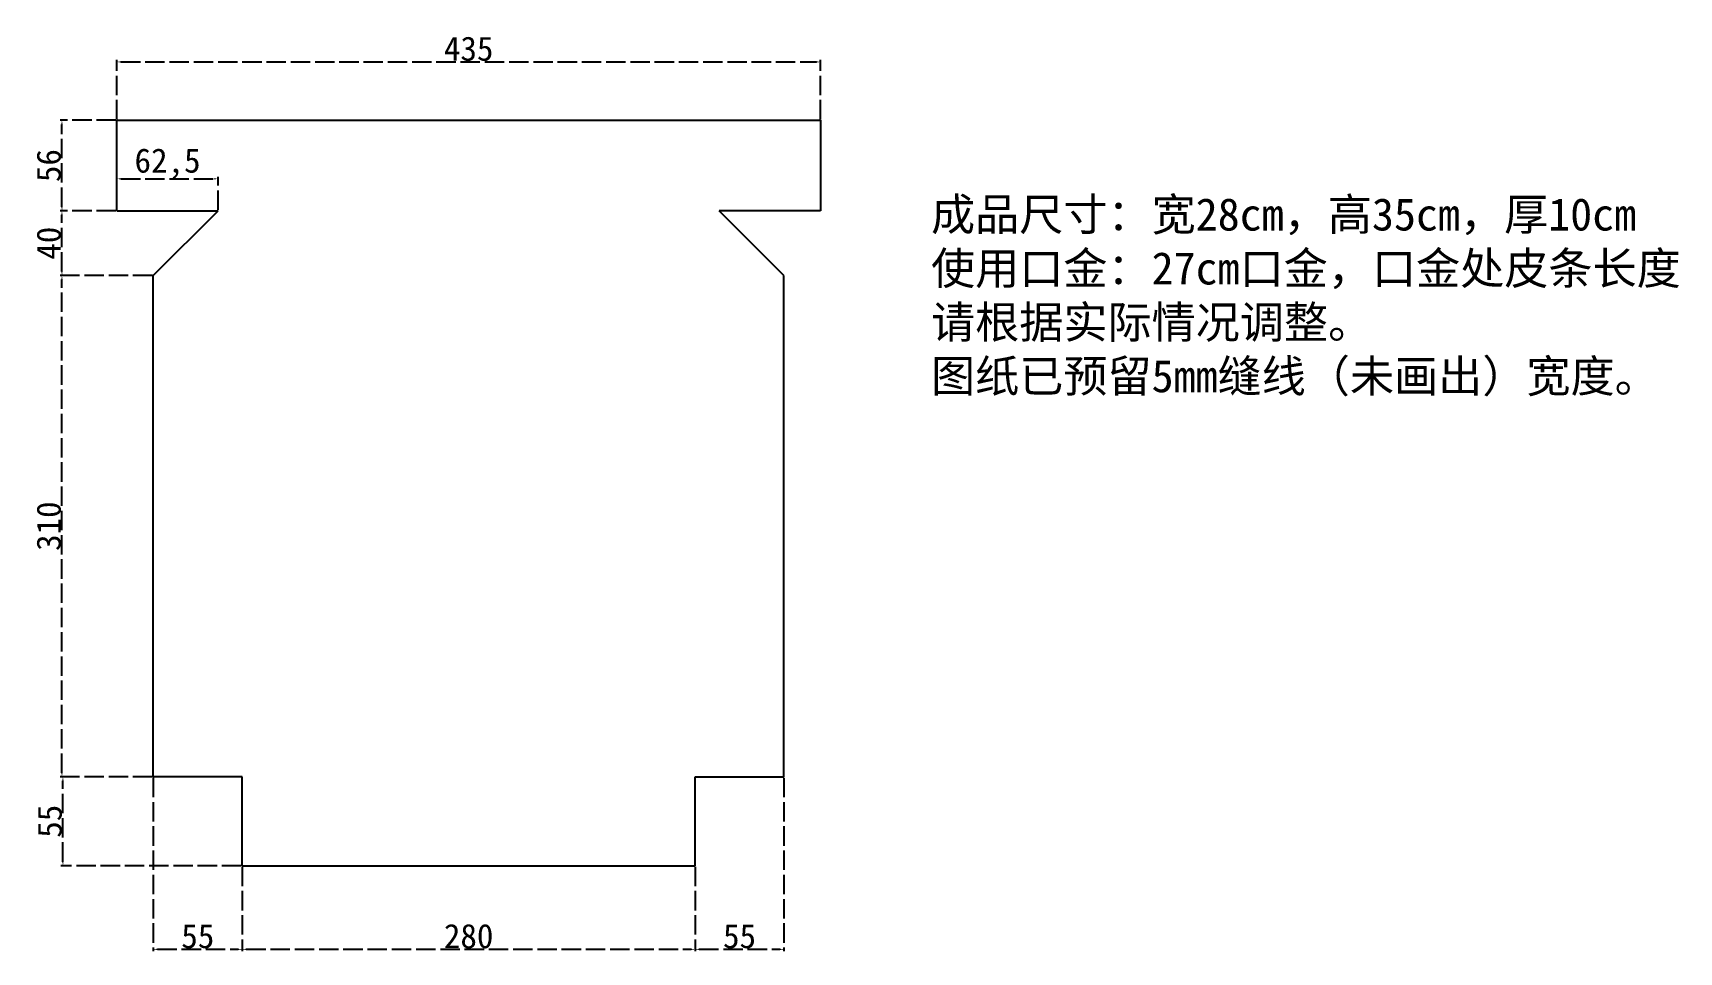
# Model space of a CAD drawing. Header units: millimetres. Extents: x -269 to 749, y -53 to 515.
import ezdxf

# ---------------------------------------------------------------- set-up
doc = ezdxf.new("R2010")
doc.units = ezdxf.units.MM
doc.linetypes.add('ACAD_ISO02W100', pattern=[15, 12, -3])
doc.styles.get("Standard").update_dxf_attribs({"font": ''})
doc.styles.get('Standard').set_extended_font_data('SimSun')
doc.dimstyles.new('ISO-25', dxfattribs={"dimtxt": 15, "dimasz": 2.5, "dimexe": 1.25, "dimexo": 0.625, "dimtad": 1, "dimtxsty": 'Standard', "dimcen": 2.5, "dimadec": 0, "dimazin": 0, "dimtfac": 1, "dimtmove": 0, "dimatfit": 3, "dimfxl": 1, "dimarcsym": 0})

# ---------------------------------------------------------------- blocks, each defined once
blk = doc.blocks.new('*D1')
at = {"color": 0, "linetype": 'ACAD_ISO02W100', "lineweight": -2, "transparency": 16777216}
for p, q in [((-195.6, 55), (-252.2, 55)), ((-250.9, 2.5), (-250.9, 52.5)), ((-140.6, 0), (-252.2, 0))]:
    blk.add_line(p, q, dxfattribs=at)
at = {"color": 0, "linetype": 'ACAD_ISO02W100', "transparency": 16777216}
for points in [[(-251.3, 52.5), (-250.5, 52.5), (-250.9, 55)], [(-251.3, 2.5), (-250.5, 2.5), (-250.9, 0)]]:
    blk.add_solid(points, dxfattribs=at)
at = {"layer": 'Defpoints', "color": 0, "linetype": 'ACAD_ISO02W100', "transparency": 16777216}
for p in [(-250.9, 55), (-195, 55), (-140, 0)]:
    blk.add_point(p, dxfattribs=at)
at = {"color": 0, "linetype": 'ACAD_ISO02W100', "transparency": 16777216, "insert": (-259, 27.5), "char_height": 15, "attachment_point": 5, "rotation": 90}
blk.add_mtext('55', dxfattribs=at)
blk = doc.blocks.new('*D5')
at = {"color": 0, "linetype": 'ACAD_ISO02W100', "lineweight": -2, "transparency": 16777216}
for p, q in [((-195, 54.4), (-195, -52.9)), ((-140, -0.6), (-140, -52.9)), ((-192.5, -51.7), (-142.5, -51.7))]:
    blk.add_line(p, q, dxfattribs=at)
at = {"color": 0, "linetype": 'ACAD_ISO02W100', "transparency": 16777216}
for points in [[(-192.5, -51.3), (-192.5, -52.1), (-195, -51.7)], [(-142.5, -51.3), (-142.5, -52.1), (-140, -51.7)]]:
    blk.add_solid(points, dxfattribs=at)
at = {"layer": 'Defpoints', "color": 0, "linetype": 'ACAD_ISO02W100', "transparency": 16777216}
for p in [(-195, 55), (-140, 0), (-140, -51.7)]:
    blk.add_point(p, dxfattribs=at)
at = {"color": 0, "linetype": 'ACAD_ISO02W100', "transparency": 16777216, "insert": (-167.5, -43.6), "char_height": 15, "attachment_point": 5}
blk.add_mtext('55', dxfattribs=at)
blk = doc.blocks.new('*D6')
at = {"color": 0, "linetype": 'ACAD_ISO02W100', "lineweight": -2, "transparency": 16777216}
for p, q in [((-140, -0.6), (-140, -52.9)), ((140, -0.6), (140, -52.9)), ((-137.5, -51.7), (137.5, -51.7))]:
    blk.add_line(p, q, dxfattribs=at)
at = {"color": 0, "linetype": 'ACAD_ISO02W100', "transparency": 16777216}
for points in [[(-137.5, -51.3), (-137.5, -52.1), (-140, -51.7)], [(137.5, -51.3), (137.5, -52.1), (140, -51.7)]]:
    blk.add_solid(points, dxfattribs=at)
at = {"layer": 'Defpoints', "color": 0, "linetype": 'ACAD_ISO02W100', "transparency": 16777216}
for p in [(-140, 0), (140, 0), (140, -51.7)]:
    blk.add_point(p, dxfattribs=at)
at = {"color": 0, "linetype": 'ACAD_ISO02W100', "transparency": 16777216, "insert": (0, -43.6), "char_height": 15, "attachment_point": 5}
blk.add_mtext('280', dxfattribs=at)
blk = doc.blocks.new('*D7')
at = {"color": 0, "linetype": 'ACAD_ISO02W100', "lineweight": -2, "transparency": 16777216}
for p, q in [((195, 54.4), (195, -52.9)), ((140, -0.6), (140, -52.9)), ((142.5, -51.7), (192.5, -51.7))]:
    blk.add_line(p, q, dxfattribs=at)
at = {"color": 0, "linetype": 'ACAD_ISO02W100', "transparency": 16777216}
for points in [[(142.5, -51.3), (142.5, -52.1), (140, -51.7)], [(192.5, -51.3), (192.5, -52.1), (195, -51.7)]]:
    blk.add_solid(points, dxfattribs=at)
at = {"layer": 'Defpoints', "color": 0, "linetype": 'ACAD_ISO02W100', "transparency": 16777216}
for p in [(195, 55), (140, 0), (195, -51.7)]:
    blk.add_point(p, dxfattribs=at)
at = {"color": 0, "linetype": 'ACAD_ISO02W100', "transparency": 16777216, "insert": (167.5, -43.6), "char_height": 15, "attachment_point": 5}
blk.add_mtext('55', dxfattribs=at)
blk = doc.blocks.new('*D15')
at = {"color": 0, "linetype": 'ACAD_ISO02W100', "lineweight": -2, "transparency": 16777216}
for p, q in [((-217.5, 461.6), (-217.5, 498.3)), ((-215, 497.1), (215, 497.1)), ((217.5, 461.6), (217.5, 498.3))]:
    blk.add_line(p, q, dxfattribs=at)
at = {"color": 0, "linetype": 'ACAD_ISO02W100', "transparency": 16777216}
for points in [[(-215, 497.5), (-215, 496.7), (-217.5, 497.1)], [(215, 497.5), (215, 496.7), (217.5, 497.1)]]:
    blk.add_solid(points, dxfattribs=at)
at = {"layer": 'Defpoints', "color": 0, "linetype": 'ACAD_ISO02W100', "transparency": 16777216}
for p in [(217.5, 497.1), (-217.5, 461), (217.5, 461)]:
    blk.add_point(p, dxfattribs=at)
at = {"color": 0, "linetype": 'ACAD_ISO02W100', "transparency": 16777216, "insert": (0, 505.2), "char_height": 15, "attachment_point": 5}
blk.add_mtext('435', dxfattribs=at)
blk = doc.blocks.new('*D16')
at = {"color": 0, "linetype": 'ACAD_ISO02W100', "lineweight": -2, "transparency": 16777216}
for p, q in [((-195.6, 365), (-252.7, 365)), ((-251.5, 57.5), (-251.5, 362.5)), ((-195.6, 55), (-252.7, 55))]:
    blk.add_line(p, q, dxfattribs=at)
at = {"color": 0, "linetype": 'ACAD_ISO02W100', "transparency": 16777216}
for points in [[(-251.9, 362.5), (-251.1, 362.5), (-251.5, 365)], [(-251.9, 57.5), (-251.1, 57.5), (-251.5, 55)]]:
    blk.add_solid(points, dxfattribs=at)
at = {"layer": 'Defpoints', "color": 0, "linetype": 'ACAD_ISO02W100', "transparency": 16777216}
for p in [(-251.5, 365), (-195, 365), (-195, 55)]:
    blk.add_point(p, dxfattribs=at)
at = {"color": 0, "linetype": 'ACAD_ISO02W100', "transparency": 16777216, "insert": (-259.6, 210), "char_height": 15, "attachment_point": 5, "rotation": 90}
blk.add_mtext('310', dxfattribs=at)
blk = doc.blocks.new('*D17')
at = {"color": 0, "linetype": 'ACAD_ISO02W100', "lineweight": -2, "transparency": 16777216}
for p, q in [((-218.1, 405), (-252.7, 405)), ((-251.5, 367.5), (-251.5, 402.5)), ((-195.6, 365), (-252.7, 365))]:
    blk.add_line(p, q, dxfattribs=at)
at = {"color": 0, "linetype": 'ACAD_ISO02W100', "transparency": 16777216}
for points in [[(-251.9, 402.5), (-251.1, 402.5), (-251.5, 405)], [(-251.9, 367.5), (-251.1, 367.5), (-251.5, 365)]]:
    blk.add_solid(points, dxfattribs=at)
at = {"layer": 'Defpoints', "color": 0, "linetype": 'ACAD_ISO02W100', "transparency": 16777216}
for p in [(-251.5, 405), (-217.5, 405), (-195, 365)]:
    blk.add_point(p, dxfattribs=at)
at = {"color": 0, "linetype": 'ACAD_ISO02W100', "transparency": 16777216, "insert": (-259.6, 385), "char_height": 15, "attachment_point": 5, "rotation": 90}
blk.add_mtext('40', dxfattribs=at)
blk = doc.blocks.new('*D18')
at = {"color": 0, "linetype": 'ACAD_ISO02W100', "lineweight": -2, "transparency": 16777216}
for p, q in [((-218.1, 461), (-252.7, 461)), ((-251.5, 407.5), (-251.5, 458.5)), ((-218.1, 405), (-252.7, 405))]:
    blk.add_line(p, q, dxfattribs=at)
at = {"color": 0, "linetype": 'ACAD_ISO02W100', "transparency": 16777216}
for points in [[(-251.9, 458.5), (-251.1, 458.5), (-251.5, 461)], [(-251.9, 407.5), (-251.1, 407.5), (-251.5, 405)]]:
    blk.add_solid(points, dxfattribs=at)
at = {"layer": 'Defpoints', "color": 0, "linetype": 'ACAD_ISO02W100', "transparency": 16777216}
for p in [(-251.5, 461), (-217.5, 461), (-217.5, 405)]:
    blk.add_point(p, dxfattribs=at)
at = {"color": 0, "linetype": 'ACAD_ISO02W100', "transparency": 16777216, "insert": (-259.6, 433), "char_height": 15, "attachment_point": 5, "rotation": 90}
blk.add_mtext('56', dxfattribs=at)
blk = doc.blocks.new('*D20')
at = {"color": 0, "linetype": 'ACAD_ISO02W100', "lineweight": -2, "transparency": 16777216}
for p, q in [((-217.5, 405.6), (-217.5, 426.1)), ((-215, 424.8), (-157.5, 424.8)), ((-155, 405.6), (-155, 426.1))]:
    blk.add_line(p, q, dxfattribs=at)
at = {"color": 0, "linetype": 'ACAD_ISO02W100', "transparency": 16777216}
for points in [[(-215, 425.2), (-215, 424.4), (-217.5, 424.8)], [(-157.5, 425.2), (-157.5, 424.4), (-155, 424.8)]]:
    blk.add_solid(points, dxfattribs=at)
at = {"layer": 'Defpoints', "color": 0, "linetype": 'ACAD_ISO02W100', "transparency": 16777216}
for p in [(-155, 424.8), (-217.5, 405), (-155, 405)]:
    blk.add_point(p, dxfattribs=at)
at = {"color": 0, "linetype": 'ACAD_ISO02W100', "transparency": 16777216, "insert": (-186.2, 434.2), "char_height": 15, "attachment_point": 5}
blk.add_mtext('62,5', dxfattribs=at)

msp = doc.modelspace()

# ---------------------------------------------------------------- linework, layer by layer
for p, q in [((-217.5, 405), (-217.5, 461)), ((-217.5, 461), (217.5, 461)), ((217.5, 461), (217.5, 405)), ((-217.5, 405), (-155, 405)), ((-195, 365), (-155, 405)), ((195, 365), (155, 405)), ((217.5, 405), (155, 405)), ((-195, 55), (-195, 365)), ((195, 55), (195, 365)), ((-140, 55), (-195, 55)), ((-140, 0), (-140, 55)), ((140, 0), (140, 55)), ((140, 55), (195, 55)), ((-140, 0), (140, 0))]:
    msp.add_line(p, q)

# ---------------------------------------------------------------- texts
at = {"linetype": 'ACAD_ISO02W100', "insert": (285.92, 412.85), "char_height": 20, "attachment_point": 1}
msp.add_mtext_dynamic_manual_height_columns('成品尺寸：宽28cm，高35cm，厚10cm\\P使用口金：27cm口金，口金处皮条长度请根据实际情况调整。\\P图纸已预留5mm缝线（未画出）宽度。', width=465.56084, gutter_width=12.5, heights=[0], dxfattribs=at)

# ---------------------------------------------------------------- dimensions: what is measured, and where the dimension line sits
at = {"linetype": 'ACAD_ISO02W100'}
for base, p1, p2, picture, middle in [((217.5, 497.079), (-217.5, 461), (217.5, 461), '*D15', (0, 505.204)), ((-155, 424.8), (-217.5, 405), (-155, 405), '*D20', (-186.25, 434.175)), ((-140, -51.681), (-195, 55), (-140, 0), '*D5', (-167.5, -43.556)), ((195, -51.681), (140, 0), (195, 55), '*D7', (167.5, -43.556)), ((140, -51.681), (-140, 0), (140, 0), '*D6', (0, -43.556))]:
    dim = msp.add_linear_dim(base=base, p1=p1, p2=p2, dimstyle='ISO-25', dxfattribs=at)
    dim.commit()
    dim.dimension.update_dxf_attribs({"geometry": picture, "text_midpoint": middle})
for base, p1, p2, picture, middle in [((-251.485, 461), (-217.5, 405), (-217.5, 461), '*D18', (-259.61, 433)), ((-251.485, 405), (-195, 365), (-217.5, 405), '*D17', (-259.61, 385)), ((-251.485, 365), (-195, 55), (-195, 365), '*D16', (-259.61, 210)), ((-250.908, 55), (-140, 0), (-195, 55), '*D1', (-259.033, 27.5))]:
    dim = msp.add_linear_dim(base=base, p1=p1, p2=p2, angle=270, dimstyle='ISO-25', dxfattribs=at)
    dim.commit()
    dim.dimension.update_dxf_attribs({"geometry": picture, "text_midpoint": middle})

doc.saveas('drawing.dxf')
